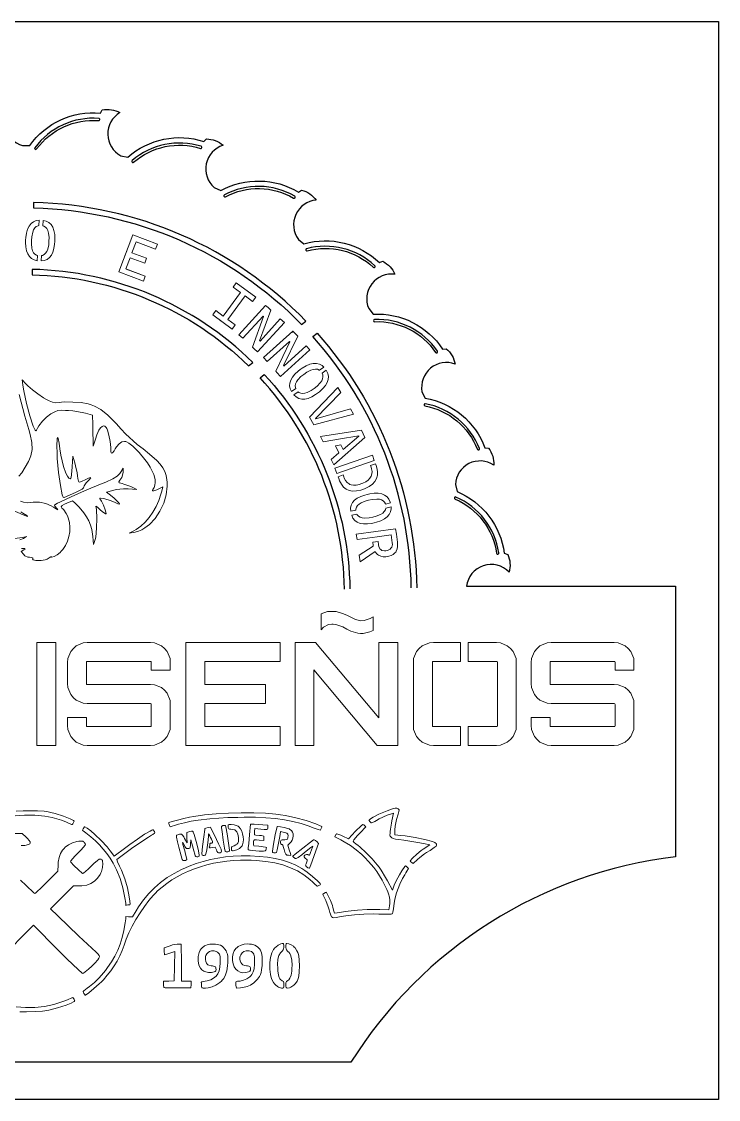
# Model space of a CAD drawing. Header units: millimetres. Extents: x 828 to 2142, y 416 to 1413.
# Drawn here: x 1498 to 2142, y 416 to 1413 of the extents above; entities that cross this region are included whole.
import ezdxf

# ---------------------------------------------------------------- set-up
doc = ezdxf.new("R2010")
doc.units = ezdxf.units.MM
for name, color, linetype in [('Layer1', 7, 'Continuous'), ('Layer2', 7, 'Continuous'), ('Layer3', 7, 'Continuous'), ('Layer6', 7, 'Continuous')]:
    doc.layers.add(name, color=color, linetype=linetype)

msp = doc.modelspace()

# ---------------------------------------------------------------- linework, layer by layer
for points in [[(1489.45, 1336.78, 0.584171), (1499.1, 1298.09), (1505.75, 1298.14, -0.266628), (1571, 1328.03), (1572.79, 1330.92, -0.172872), (1589.07, 1328.51, 0.584171), (1589.88, 1288.64), (1596.36, 1287.21, -0.266628), (1666.63, 1301.83), (1669.02, 1304.25, -0.172872), (1684.36, 1298.28, 0.584171), (1676.27, 1259.23), (1682.28, 1256.39, -0.266628), (1754.04, 1255), (1756.91, 1256.84, -0.172872), (1770.53, 1247.6, 0.584171), (1753.96, 1211.33), (1759.18, 1207.22, -0.266628), (1828.83, 1189.9), (1832.04, 1191.05, -0.172872), (1843.26, 1179.01, 0.584171), (1819.03, 1147.34), (1823.21, 1142.18, -0.266628), (1887.26, 1109.8), (1890.65, 1110.2, -0.172872), (1898.91, 1095.97, 0.584171), (1868.24, 1070.48), (1871.16, 1064.52, -0.266628), (1926.41, 1018.69), (1929.79, 1018.33, -0.172872), (1934.68, 1002.62, 0.584171), (1899.11, 984.6), (1900.63, 978.13, -0.266628), (1944.29, 921.16), (1947.52, 920.06, -0.172872), (1948.79, 903.65, 0.636929), (1909.43, 890.55), (2102.55, 890.55), (2102.55, 640.55)], [(2102.55, 640.55, 0.226595), (1802.55, 450.55), (1202.55, 450.55, 0.226595)]]:
    msp.add_lwpolyline(points, format="xyb")
for points in [[(1512.02, 1294.87, -0.258539), (1569.38, 1321.14, 1), (1569.53, 1323.13, 0.258539), (1510.41, 1296.05, 1)], [(1601.75, 1282.62, -0.258539), (1663.52, 1295.47, 1), (1664.11, 1297.38, 0.258539), (1600.45, 1284.14, 1)], [(1686.51, 1250.72, -0.258539), (1749.59, 1249.5, 1), (1750.59, 1251.23, 0.258539), (1685.58, 1252.48, 1)], [(1762.04, 1200.75, -0.258539), (1823.27, 1185.53, 1), (1824.63, 1186.99, 0.258539), (1761.53, 1202.68, 1)], [(1824.57, 1135.23, -0.258539), (1880.87, 1106.77, 1), (1882.52, 1107.89, 0.258539), (1824.49, 1137.23, 1)], [(1870.94, 1057.44, -0.258539), (1919.5, 1017.16, 1), (1921.36, 1017.89, 0.258539), (1871.31, 1059.41, 1)], [(1898.84, 971.28, -0.258539), (1937.22, 921.21, 1), (1939.2, 921.51, 0.258539), (1899.64, 973.12, 1)]]:
    msp.add_lwpolyline(points, format="xyb", close=True)
at = {"layer": 'Layer1'}
msp.add_lwpolyline([(827.99, 1412.68), (2142.23, 1412.68), (2142.23, 416.18), (827.99, 416.18)], close=True, dxfattribs=at)
for points in [[(1509.32, 1245.36), (1509.21, 1240.36, -0.196422), (1756.98, 1132.63), (1760.94, 1135.73, 0.196814)], [(1507.81, 1178.61, -0.190495), (1707.97, 1094.3), (1711.94, 1097.41, 0.191066), (1507.93, 1183.6)]]:
    msp.add_lwpolyline(points, format="xyb", close=True, dxfattribs=at)
msp.add_lwpolyline([(1747.8, 1125.45), (1749.1, 1126.47)], dxfattribs=at)
for points in [[(1858.36, 889.05, 0.18047), (1767.34, 1121.55), (1771.28, 1124.63, -0.180232), (1863.36, 889.13)], [(1796.6, 888.06, 0.184071), (1718.55, 1083.39), (1722.5, 1086.48, -0.183724), (1801.6, 888.14)]]:
    msp.add_lwpolyline(points, format="xyb", dxfattribs=at)
at = {"layer": 'Layer1', "lineweight": 0}
for points in [[(1814.74, 859.01), (1820.43, 860.74), (1823.15, 862.47), (1823.15, 849.86), (1819.93, 848.37), (1813.99, 846.89), (1811.52, 846.89), (1808.8, 847.13), (1802.61, 849.11), (1798.65, 851.09), (1794.94, 853.07), (1788.76, 855.3), (1786.28, 855.55), (1784.8, 855.55), (1781.83, 855.3), (1777.13, 852.82), (1775.15, 850.35), (1775.15, 865.2), (1780.84, 867.17), (1786.28, 867.42), (1789.01, 867.17), (1795.69, 865.2), (1799.4, 863.46), (1806.82, 860), (1811.77, 858.76)], [(1512.4, 743.47), (1512.4, 743.47), (1529.72, 743.47), (1529.72, 838.48), (1512.4, 838.48)], [(1635.61, 820.17), (1635.61, 820.17), (1635.36, 823.88), (1632.64, 830.31), (1630.17, 833.03), (1627.45, 835.51), (1621.01, 838.23), (1617.3, 838.48), (1558.91, 838.48), (1555.2, 838.23), (1548.77, 835.51), (1546.05, 833.03), (1543.57, 830.31), (1540.85, 823.88), (1540.6, 820.17), (1540.6, 800.62), (1540.85, 796.91), (1543.57, 790.48), (1546.05, 787.51), (1548.77, 785.28), (1555.2, 782.56), (1558.91, 782.31), (1617.3, 782.31), (1618.04, 782.07), (1618.04, 781.32), (1618.04, 761.78), (1618.04, 761.04), (1617.3, 761.04), (1558.91, 761.04), (1558.17, 761.04), (1558.17, 761.78), (1558.17, 769.2), (1540.6, 769.2), (1540.6, 761.78), (1540.85, 758.07), (1543.57, 751.63), (1546.05, 748.91), (1548.77, 746.44), (1555.2, 743.72), (1558.91, 743.47), (1617.3, 743.47), (1621.01, 743.72), (1627.45, 746.44), (1630.17, 748.91), (1632.64, 751.63), (1635.36, 758.07), (1635.61, 761.78), (1635.61, 781.32), (1635.36, 785.03), (1632.64, 791.71), (1630.17, 794.44), (1627.45, 796.91), (1621.01, 799.63), (1617.3, 799.88), (1558.91, 799.88), (1558.17, 799.88), (1558.17, 800.62), (1558.17, 820.17), (1558.17, 820.91), (1558.91, 821.16), (1617.3, 821.16), (1618.04, 820.91), (1618.04, 820.17), (1618.04, 812.99), (1635.61, 812.99)], [(1737.3, 838.48), (1737.3, 838.48), (1649.96, 838.48), (1649.96, 743.47), (1737.3, 743.47), (1737.3, 761.04), (1667.53, 761.04), (1667.53, 782.31), (1723.69, 782.31), (1723.69, 799.88), (1667.53, 799.88), (1667.53, 821.16), (1737.3, 821.16)], [(1828.34, 838.48), (1845.91, 838.48), (1845.91, 743.47), (1826.86, 743.47), (1768.22, 813.24), (1768.22, 743.47), (1750.9, 743.47), (1750.9, 838.48), (1769.95, 838.48), (1828.34, 768.95)], [(1903.89, 761.04), (1903.89, 743.47), (1878.82, 743.47), (1875.1, 743.72), (1868.42, 746.44), (1865.7, 748.91), (1863.23, 751.63), (1860.51, 758.07), (1860.26, 761.78), (1860.26, 820.17), (1860.51, 823.88), (1863.23, 830.31), (1865.7, 833.03), (1868.42, 835.51), (1875.1, 838.23), (1878.82, 838.48), (1903.89, 838.48), (1903.89, 821.16), (1878.82, 821.16), (1877.83, 820.91), (1877.83, 820.17), (1877.83, 761.78), (1877.83, 761.04), (1878.82, 761.04)], [(1910.89, 821.16), (1910.89, 838.48), (1936.96, 838.48), (1940.67, 838.23), (1947.1, 835.51), (1950.07, 833.03), (1952.54, 830.31), (1955.27, 823.88), (1955.27, 820.17), (1955.27, 761.78), (1955.27, 758.07), (1952.54, 751.63), (1950.07, 748.91), (1947.1, 746.44), (1940.67, 743.72), (1936.96, 743.47), (1910.89, 743.47), (1910.89, 761.04), (1936.96, 761.04), (1937.7, 761.04), (1937.95, 761.78), (1937.95, 820.17), (1937.7, 820.91), (1936.96, 821.16)], [(2064.13, 820.17), (2064.13, 820.17), (2064.13, 823.88), (2061.41, 830.31), (2058.93, 833.03), (2055.96, 835.51), (2049.53, 838.23), (2045.82, 838.48), (1987.68, 838.48), (1983.97, 838.23), (1977.29, 835.51), (1974.56, 833.03), (1972.09, 830.31), (1969.37, 823.88), (1969.12, 820.17), (1969.12, 800.62), (1969.37, 796.91), (1972.09, 790.48), (1974.56, 787.51), (1977.29, 785.28), (1983.97, 782.56), (1987.68, 782.31), (2045.82, 782.31), (2046.56, 782.07), (2046.81, 781.32), (2046.81, 761.78), (2046.56, 761.04), (2045.82, 761.04), (1987.68, 761.04), (1986.69, 761.04), (1986.69, 761.78), (1986.69, 769.2), (1969.12, 769.2), (1969.12, 761.78), (1969.37, 758.07), (1972.09, 751.63), (1974.56, 748.91), (1977.29, 746.44), (1983.97, 743.72), (1987.68, 743.47), (2045.82, 743.47), (2049.53, 743.72), (2055.96, 746.44), (2058.93, 748.91), (2061.41, 751.63), (2064.13, 758.07), (2064.13, 761.78), (2064.13, 781.32), (2064.13, 785.03), (2061.41, 791.71), (2058.93, 794.44), (2055.96, 796.91), (2049.53, 799.63), (2045.82, 799.88), (1987.68, 799.88), (1986.69, 799.88), (1986.69, 800.62), (1986.69, 820.17), (1986.69, 820.91), (1987.68, 821.16), (2045.82, 821.16), (2046.56, 820.91), (2046.81, 820.17), (2046.81, 812.99), (2064.13, 812.99)]]:
    msp.add_lwpolyline(points, close=True, dxfattribs=at)
at = {"layer": 'Layer2', "color": 7, "lineweight": 0}
for points in [[(1604.02, 943.14), (1608.28, 946.17), (1612.37, 949.86), (1616.14, 954.19), (1619.49, 959.02), (1622.52, 964.26), (1624.98, 969.83), (1626.94, 975.64), (1627.68, 978.59), (1628.58, 982.68), (1624.9, 980.72), (1623.09, 979.82), (1620.47, 978.75), (1619.49, 978.75), (1619.25, 979.08), (1619.41, 979.98), (1620.07, 981.05), (1620.64, 981.95), (1621.46, 984.07), (1621.7, 986.53), (1621.54, 989.23), (1620.31, 993.82), (1616.95, 1000.77), (1614.42, 1004.7), (1612.21, 1007.9), (1606.72, 1014.36), (1600.99, 1020.01), (1597.31, 1022.96), (1595.26, 1024.11), (1594.52, 1024.35), (1593.21, 1024.6), (1590.68, 1024.02), (1588.22, 1022.3), (1585.85, 1019.52), (1584.7, 1017.64), (1583.72, 1015.92), (1582.24, 1013.95), (1581.43, 1013.71), (1581.1, 1014.04), (1580.77, 1015.26), (1580.69, 1016.74), (1580.69, 1018.87), (1579.95, 1024.43), (1578.89, 1030.16), (1577.58, 1034.91), (1576.92, 1036.39), (1576.43, 1037.37), (1575.2, 1038.51), (1573.89, 1038.84), (1572.5, 1038.27), (1571.03, 1037.04), (1569.64, 1034.91), (1567.59, 1030.57), (1566.36, 1026.73), (1564.48, 1020.18), (1564.32, 1025.82), (1564.15, 1032.13), (1563.99, 1040.07), (1563.82, 1048.66), (1557.28, 1050.55), (1554.08, 1051.28), (1545.65, 1052.68), (1541.64, 1053.09), (1538.77, 1053.25), (1534.76, 1053.41), (1531.82, 1053), (1528.95, 1051.86), (1527.15, 1051.04), (1525.1, 1049.89), (1521.09, 1046.95), (1517.41, 1043.18), (1514.22, 1038.92), (1512.99, 1036.63), (1512.01, 1034.91), (1511.27, 1034.34), (1510.7, 1034.99), (1510.37, 1035.65), (1508.89, 1038.68), (1505.7, 1048.09), (1502.59, 1059.55), (1500.22, 1071.26), (1499.4, 1076.5), (1498.74, 1081.57), (1502.18, 1077.89), (1503.98, 1075.93), (1508.32, 1072.08), (1513.15, 1068.39), (1518.55, 1064.96), (1521.34, 1063.4), (1523.63, 1062.17), (1526.74, 1060.7), (1529.44, 1060.21), (1532.8, 1060.37), (1535.17, 1060.7), (1538.2, 1061.03), (1545.49, 1060.94), (1553.1, 1060.37), (1559.81, 1059.14), (1562.35, 1058.41), (1565.63, 1057.18), (1571.52, 1053.9), (1577.82, 1048.83), (1585.44, 1041.13), (1590.27, 1035.73), (1594.28, 1031.56), (1605, 1021.81), (1610.49, 1017.56), (1616.46, 1012.89), (1623.09, 1007), (1626.37, 1003.48), (1628.82, 1000.04), (1630.63, 996.6), (1631.77, 993), (1632.51, 989.07), (1632.67, 986.94), (1632.84, 983.01), (1631.85, 975.07), (1629.56, 967.29), (1626.04, 960.01), (1621.7, 953.38), (1616.46, 947.81), (1612.21, 944.53), (1609.26, 942.73), (1606.15, 941.42), (1603.04, 940.52), (1601.48, 940.28), (1597.63, 939.79), (1601.81, 941.91)], [(1535.66, 975.15), (1534.03, 983.75), (1532.39, 995.94), (1531.16, 1008.63), (1530.92, 1014.04), (1530.75, 1020.09), (1530.92, 1027.13), (1531.41, 1028.28), (1531.9, 1027.22), (1532.88, 1022.88), (1533.62, 1017.64), (1534.52, 1011.74), (1536.97, 1001.27), (1539.1, 995.21), (1540.58, 992.34), (1541.89, 990.54), (1543.11, 990.05), (1543.69, 990.46), (1544.01, 991.28), (1544.67, 997.09), (1544.91, 1001.1), (1545.41, 1011.01), (1547.29, 1004.87), (1548.11, 1002.08), (1549.42, 995.54), (1549.74, 992.83), (1550.07, 990.3), (1550.73, 987.84), (1551.22, 987.02), (1551.55, 986.94), (1553.59, 987.51), (1557.52, 989.31), (1559.49, 990.3), (1561.7, 991.2), (1562.11, 990.71), (1560.71, 988.99), (1559.24, 987.59), (1558.01, 986.28), (1555.97, 983.5), (1555.56, 982.35), (1555.39, 981.62), (1554.08, 980.23), (1548.03, 977.2), (1537.63, 972.78), (1537.3, 972.78), (1536.56, 973.1), (1536.32, 973.51)]]:
    msp.add_lwpolyline(points, close=True, dxfattribs=at)
for points in [[(1495.63, 992.34), (1498.25, 995.62), (1501.61, 1000.61), (1504.64, 1005.93), (1505.62, 1008.22), (1506.77, 1011.25), (1507.91, 1017.07), (1507.75, 1023.45), (1506.19, 1031.06), (1504.88, 1035.57), (1501.12, 1048.01), (1495.8, 1067.98)], [(1498.01, 925.62), (1499.32, 925.46), (1501.2, 925.46), (1501.53, 924.97), (1500.13, 924.15), (1497.76, 922.84), (1499.89, 920.14), (1501.12, 918.75), (1503.82, 917.44), (1505.62, 917.36), (1507.01, 917.27), (1508.4, 916.95), (1508.73, 916.62), (1508.65, 916.45), (1508.4, 915.96), (1508.98, 915.14), (1511.27, 914.41), (1516.18, 914.33), (1519.86, 914.98), (1521.91, 915.8), (1522.65, 916.29), (1523.71, 917.03), (1525.35, 917.85), (1525.76, 917.76), (1526.25, 917.52), (1528.21, 918.17), (1530.92, 919.81), (1533.7, 921.94), (1534.85, 923.17), (1536.32, 924.72), (1538.69, 928.32), (1540.58, 932.34), (1541.97, 936.59), (1542.7, 940.93), (1542.87, 945.35), (1542.38, 949.69), (1541.31, 953.78), (1540.49, 955.75), (1539.43, 957.88), (1537.22, 961.4), (1536.4, 962.22), (1535.5, 962.95), (1534.85, 964.18), (1535.58, 965.25), (1537.96, 966.56), (1539.92, 967.46), (1545.16, 969.67), (1547.78, 967.29), (1551.38, 963.85), (1555.8, 958.53), (1558.26, 954.85), (1560.3, 951), (1561.86, 947.07), (1563.09, 943.06), (1563.82, 938.8), (1564.07, 936.68), (1564.73, 929.14), (1566.12, 933.73), (1566.69, 936.1), (1567.51, 944.29), (1567.75, 953.7), (1567.43, 961.4), (1567.02, 963.36), (1566.77, 964.1), (1566.85, 964.75), (1568.33, 963.85), (1570.87, 961.4), (1572.75, 959.6), (1575.61, 957.47), (1576.1, 957.47), (1576.27, 957.96), (1575.37, 961.23), (1573.73, 965.57), (1572.01, 969.34), (1571.27, 970.32), (1570.87, 970.89), (1570.54, 971.79), (1570.62, 972.04), (1571.19, 972.2), (1574.3, 971.71), (1581.02, 969.67), (1584.54, 968.19), (1587.24, 966.88), (1588.55, 966.47), (1588.71, 966.47), (1588.63, 966.96), (1587.65, 968.19), (1583.72, 972.12), (1580.44, 974.74), (1576.6, 977.53), (1582.49, 979.24), (1585.6, 980.06), (1592.48, 980.72), (1596.57, 980.55), (1604.76, 980.06), (1599.68, 982.52), (1597.39, 983.5), (1592.8, 985.14), (1591.25, 985.47), (1589.86, 985.79), (1588.38, 986.37), (1588.06, 987.27), (1589.04, 988.82), (1589.94, 989.97), (1590.76, 991.2), (1591.82, 994.55), (1591.99, 996.11), (1591.99, 999.71), (1590.1, 996.68), (1588.96, 994.96), (1586.5, 992.26), (1582.57, 989.8), (1575.94, 986.86), (1571.03, 984.89), (1558.5, 979.65), (1547.94, 974.99), (1539.35, 970.98), (1533.37, 968.27), (1531.49, 967.46), (1528.79, 965.98), (1528.54, 965.65), (1529.03, 964.67), (1530.83, 962.63), (1531.41, 961.97), (1531.73, 961.4), (1530.42, 961.97), (1527.8, 963.69), (1525.59, 965.08), (1520.44, 967.13), (1514.79, 968.27), (1508.98, 968.44), (1506.11, 968.03), (1503.98, 967.78), (1499.81, 968.44), (1497.27, 969.42)], [(1497.35, 959.43), (1499.23, 958.21), (1503.16, 955.91), (1503.65, 955.26), (1499.64, 956.73), (1487.53, 961.89)], [(1491.95, 934.63), (1498.66, 935.77), (1501.77, 936.43), (1502.67, 936.76), (1502.75, 936.51), (1501.94, 935.86), (1499.89, 934.79), (1496.53, 933.65)]]:
    msp.add_lwpolyline(points, dxfattribs=at)
at = {"layer": 'Layer3', "color": 7, "lineweight": 0}
for points in [[(1512.84, 1196.51), (1512.6, 1191.56), (1509.87, 1192.3), (1507.41, 1193.59), (1505.4, 1195.38), (1503.82, 1197.83), (1502.7, 1200.78), (1502.01, 1204.32), (1501.78, 1208.36), (1501.88, 1210.67), (1501.99, 1212.98), (1502.62, 1217.15), (1503.68, 1220.71), (1505.11, 1223.58), (1506.88, 1225.91), (1509.09, 1227.55), (1511.73, 1228.65), (1514.44, 1229.03), (1514.2, 1224.15), (1513.35, 1223.98), (1511.73, 1223.17), (1510.45, 1221.9), (1509.28, 1220.16), (1508.46, 1217.89), (1507.5, 1213.78), (1507.31, 1210.35), (1507.18, 1207.09), (1507.65, 1203.06), (1508.34, 1200.79), (1509.24, 1199.02), (1510.43, 1197.66), (1511.91, 1196.79)], [(1517.92, 1223.94), (1518.16, 1228.89), (1520.9, 1228.15), (1523.35, 1226.87), (1525.45, 1225), (1526.95, 1222.47), (1528.08, 1219.43), (1528.77, 1215.81), (1529.01, 1211.62), (1528.91, 1209.3), (1528.72, 1206.99), (1528.08, 1202.98), (1527.09, 1199.5), (1525.67, 1196.72), (1523.89, 1194.47), (1521.68, 1192.83), (1519.12, 1191.8), (1516.32, 1191.42), (1516.56, 1196.3), (1517.49, 1196.48), (1519.04, 1197.28), (1520.4, 1198.48), (1521.49, 1200.21), (1522.32, 1202.32), (1523.2, 1206.27), (1523.49, 1209.55), (1523.61, 1212.97), (1523.05, 1217.15), (1522.43, 1219.5), (1521.53, 1221.28), (1520.34, 1222.72), (1518.85, 1223.66)], [(1695.66, 1132.21), (1692.74, 1128.27), (1674.8, 1141.59), (1677.72, 1145.53), (1684.59, 1140.43), (1700.55, 1162.05), (1693.68, 1167.12), (1696.6, 1171.06), (1714.55, 1157.82), (1711.63, 1153.88), (1704.72, 1158.98), (1688.73, 1137.35)], [(1711.54, 1111.79), (1721.83, 1140.13), (1721.49, 1140.45), (1702.76, 1119.83), (1699.03, 1123.12), (1723.73, 1150.29), (1725.99, 1148.2), (1726.02, 1148.23), (1728.51, 1145.9), (1718.16, 1117.65), (1718.57, 1117.26), (1737.31, 1137.94), (1741.03, 1134.57), (1716.33, 1107.4), (1713.27, 1110.22), (1713.26, 1110.21)], [(1746.11, 1116.61), (1745.78, 1116.98), (1725.06, 1098.33), (1721.78, 1101.96), (1749.02, 1126.56), (1751.03, 1124.28), (1751.04, 1124.29), (1753.35, 1121.75), (1740.26, 1094.57), (1740.59, 1094.21), (1761.31, 1112.86), (1764.59, 1109.22), (1737.35, 1084.63), (1734.08, 1088.34), (1734.08, 1088.34), (1733.03, 1089.52)], [(1751.6, 1073.51), (1747.72, 1070.54), (1746.48, 1073.11), (1745.88, 1075.83), (1746.07, 1078.52), (1746.92, 1081.29), (1748.56, 1084.04), (1750.84, 1086.78), (1753.84, 1089.51), (1755.71, 1090.94), (1757.56, 1092.3), (1761.2, 1094.38), (1764.6, 1095.86), (1767.73, 1096.57), (1770.7, 1096.66), (1773.41, 1095.98), (1775.88, 1094.62), (1777.37, 1093.29), (1773.46, 1090.3), (1773.25, 1090.48), (1771.58, 1091.18), (1769.76, 1091.34), (1767.73, 1091.12), (1765.48, 1090.38), (1761.7, 1088.47), (1758.89, 1086.52), (1756.3, 1084.46), (1753.43, 1081.56), (1752.14, 1079.65), (1751.34, 1077.83), (1751.1, 1076.02), (1751.28, 1074.32)], [(1775.91, 1087.49), (1779.72, 1090.41), (1780.06, 1089.9), (1781.3, 1087.18), (1781.83, 1084.47), (1781.62, 1081.7), (1780.7, 1078.94), (1779.05, 1076.11), (1776.68, 1073.3), (1773.59, 1070.51), (1771.72, 1069.07), (1769.87, 1067.79), (1766.32, 1065.7), (1763.01, 1064.29), (1759.89, 1063.66), (1757.08, 1063.63), (1754.37, 1064.31), (1751.98, 1065.66), (1749.91, 1067.53), (1753.8, 1070.51), (1754.54, 1069.89), (1756.12, 1069.12), (1757.93, 1068.88), (1759.96, 1069.1), (1762.13, 1069.77), (1765.8, 1071.53), (1768.46, 1073.5), (1771.21, 1075.54), (1774.17, 1078.59), (1775.54, 1080.49), (1776.35, 1082.39), (1776.67, 1084.19), (1776.5, 1085.97)], [(1764.16, 1046.85), (1764.16, 1046.85), (1768.22, 1040), (1805.03, 1049.73), (1802.22, 1054.5), (1770.06, 1045.44), (1769.87, 1045.86), (1793.25, 1069.68), (1790.44, 1074.46)], [(1790.96, 1026.57), (1785.97, 1025.71), (1776.86, 1024.14), (1774.54, 1029), (1812.28, 1034.85), (1815.47, 1028.03), (1786.65, 1003), (1784.34, 1007.95), (1791.43, 1013.88), (1788.33, 1020.57), (1793.34, 1021.44), (1795.34, 1017.15), (1809.97, 1029.39), (1809.78, 1029.82)], [(1787.73, 999.79), (1822.36, 1011.8), (1824.13, 1006.93), (1789.49, 994.91)], [(1797.6, 988.28), (1796.37, 990.44), (1795.9, 991.78), (1795.29, 993.51), (1790.68, 991.91), (1791.29, 990.15), (1791.99, 988.21), (1793.72, 984.95), (1795.78, 982.35), (1798.24, 980.35), (1801.04, 979.1), (1804.17, 978.53), (1807.71, 978.71), (1811.57, 979.48), (1813.59, 980.18), (1815.77, 980.93), (1819.53, 982.76), (1822.53, 984.92), (1824.78, 987.43), (1826.27, 990.19), (1827.06, 993.21), (1827.18, 996.56), (1826.55, 1000.24), (1825.92, 1002.17), (1825.31, 1003.93), (1820.65, 1002.31), (1821.23, 1000.62), (1821.7, 999.28), (1822.08, 996.75), (1821.95, 994.52), (1821.35, 992.36), (1820.74, 991.4), (1820.14, 990.44), (1818.47, 988.74), (1816.19, 987.2), (1813.45, 985.88), (1811.86, 985.29), (1810.35, 984.76), (1807.55, 984.17), (1805.05, 984.02), (1802.77, 984.4), (1801.7, 984.78), (1800.8, 985.22), (1799.05, 986.49)], [(1834.93, 962.89), (1839.77, 963.91), (1839.82, 962.25), (1839.29, 959.44), (1838.01, 956.97), (1836.13, 954.81), (1833.47, 952.84), (1830.21, 951.19), (1826.26, 949.79), (1823.94, 949.21), (1821.72, 948.7), (1817.73, 948.19), (1814.12, 948.18), (1811, 948.75), (1808.34, 949.82), (1806.15, 951.47), (1804.44, 953.69), (1803.27, 956.27), (1808.07, 957.28), (1808.43, 956.61), (1809.62, 955.33), (1811.18, 954.41), (1813.1, 953.76), (1815.39, 953.54), (1819.5, 953.8), (1822.72, 954.49), (1826.04, 955.42), (1829.94, 957.07), (1831.94, 958.32), (1833.41, 959.73), (1834.41, 961.28)], [(1826.9, 936.3), (1808.22, 933.74), (1807.53, 938.87), (1843.88, 943.86), (1844.57, 938.73), (1844.56, 938.73), (1845.52, 931.4), (1845.74, 930.01), (1845.73, 927.45), (1845.27, 925.19), (1844.44, 923.14), (1843.92, 922.24), (1843.26, 921.45), (1841.7, 919.97), (1839.73, 918.95), (1837.48, 918.29), (1836.17, 918.06), (1834.79, 917.92), (1832.31, 917.93), (1830.14, 918.45), (1828.1, 919.36), (1827.21, 919.96), (1826.43, 920.7), (1825.05, 922.4), (1824.84, 922.82), (1811.05, 913.28), (1810.17, 919.39), (1823.09, 927.83), (1823.02, 928.27), (1822.9, 931.41), (1827.79, 932.05), (1827.92, 928.99), (1828.21, 927.51), (1829.27, 925.29), (1830.13, 924.46), (1831.16, 923.76), (1833.48, 923.22), (1834.94, 923.34), (1836.42, 923.63), (1838.82, 924.84), (1839.58, 925.78), (1840.27, 926.73), (1840.84, 929.21), (1840.72, 930.75), (1839.67, 938.06)]]:
    msp.add_lwpolyline(points, close=True, dxfattribs=at)
for points in [[(1610.73, 1172.65), (1587.99, 1181.21), (1601, 1215.55), (1623.66, 1206.99), (1621.98, 1202.39), (1604.07, 1209.13), (1600.2, 1198.91), (1613.71, 1193.79), (1612.03, 1189.19), (1598.47, 1194.34), (1594.64, 1183.96), (1612.49, 1177.25), (1610.73, 1172.65), (1612.49, 1177.25), (1594.91, 1183.86)], [(1514.65, 1196.15), (1514.69, 1196.15)], [(1593.66, 1196.16), (1595.34, 1200.76), (1595.39, 1200.74)], [(1685.29, 1133.8), (1681.65, 1136.45), (1681.68, 1136.48)], [(1802.41, 959.9), (1802.27, 962.7), (1802.79, 965.44), (1803.99, 967.92), (1805.88, 970.07), (1808.37, 971.99), (1811.63, 973.64), (1815.48, 974.97), (1817.64, 975.57), (1819.95, 976.07), (1824.11, 976.64), (1827.79, 976.64), (1831, 976.14), (1833.73, 974.98), (1835.93, 973.41), (1837.71, 971.17), (1838.96, 968.45), (1839.19, 967.59), (1834.52, 966.61), (1834.49, 966.71), (1833.66, 968.34), (1832.47, 969.62), (1830.82, 970.48), (1828.82, 971.06), (1826.52, 971.28), (1822.32, 970.95), (1818.95, 970.28), (1815.71, 969.42), (1811.98, 967.83), (1810.06, 966.56), (1808.59, 965.15), (1807.67, 963.59), (1807.13, 961.98), (1807.13, 960.89), (1802.4, 959.9)], [(1834.96, 964.8), (1834.96, 964.81)]]:
    msp.add_lwpolyline(points, dxfattribs=at)
at = {"layer": 'Layer6', "color": 7, "lineweight": 0}
for points in [[(1493.21, 682.77), (1499.53, 683.07), (1505.89, 683.13), (1512.85, 683.07), (1519.04, 682.62), (1522.8, 681.92), (1525.07, 681.42), (1529.07, 680.4), (1536.82, 678.02), (1543.11, 675.5), (1546.02, 673.95), (1546.66, 673.38), (1546.16, 672.15), (1545.41, 670.83), (1544.99, 670.28), (1544.24, 670.51), (1541.03, 671.91), (1539.06, 672.79), (1534.98, 674.34), (1530.79, 675.69), (1526.44, 676.83), (1519.77, 678.12), (1510.54, 679.05), (1505.74, 679.1), (1500.89, 679.05), (1492.12, 678.32)], [(1489.18, 662.16), (1498.63, 662.16), (1502.41, 658.53), (1503.49, 657.51), (1505.07, 655.72), (1505.99, 654.29), (1506.19, 653.22), (1505.68, 652.35), (1504.46, 651.74), (1501.19, 651.08), (1497.82, 650.87)], [(1497.2, 618.89), (1502.31, 613.94), (1509.57, 607.3), (1510.49, 606.58), (1511.3, 607.2), (1517.23, 612.82), (1521.37, 617), (1531.79, 627.37), (1531.99, 633.15), (1532.09, 635.5), (1532.81, 639.74), (1534.14, 643.41), (1536.13, 646.68), (1537.46, 648.27), (1538.53, 649.39), (1541.65, 651.54), (1545.37, 653.37), (1549.21, 654.6), (1550.99, 654.86), (1552.99, 655.06), (1554.67, 654.86), (1555.49, 654.35), (1555.95, 653.94), (1556.46, 653.32), (1557.23, 652.25), (1557.28, 651.89), (1556.87, 651.23), (1553.09, 646.89), (1550.28, 643.98), (1547.47, 641.01), (1543.64, 636.82), (1543.23, 636.26), (1543.54, 635.6), (1546.55, 632.38), (1550.64, 628.34), (1554.01, 625.43), (1554.62, 625.13), (1555.44, 625.48), (1559.63, 629.11), (1562.44, 631.82), (1564.84, 634.17), (1568.26, 637.18), (1570, 638.2), (1570.92, 638.46), (1571.63, 638.36), (1572.29, 637.9), (1572.6, 637.54), (1572.81, 637.23), (1573.06, 636.26), (1573.21, 634.17), (1572.86, 630.59), (1572.04, 627.02), (1571.43, 625.54), (1570.76, 624.21), (1568.36, 620.89), (1567.03, 619.46), (1565.45, 617.98), (1562.08, 615.73), (1558.35, 614.35), (1553.91, 613.68), (1551.4, 613.63), (1546.19, 613.63), (1535.62, 603.06), (1525.04, 592.54), (1531.74, 586), (1551.2, 567.25), (1567.03, 552.34), (1568.62, 550.91), (1569.84, 549.12), (1570.05, 547.99), (1569.64, 546.72), (1568.57, 545.18), (1565.86, 542.22), (1562.95, 539.36), (1559.98, 536.65), (1555.54, 532.92), (1554.72, 532.52), (1554.21, 532.82), (1550.43, 536.24), (1540.37, 545.95), (1531.38, 554.89), (1509.06, 577.31), (1498.79, 566.79), (1488.47, 556.27)], [(1493.13, 501.9), (1501.81, 501.12), (1510.55, 501.23), (1519.22, 502.16), (1527.9, 503.96), (1536.42, 506.65), (1540.59, 508.35), (1544.7, 510.02), (1545.66, 510.33), (1546.2, 509.58), (1546.62, 508.74), (1547.21, 507.47), (1547.24, 507.11), (1547.18, 507.03), (1546.86, 506.83), (1546.12, 506.3), (1543.94, 505.18), (1539.31, 503.32), (1531.51, 500.78), (1523.4, 498.71), (1519.78, 498.05), (1517.59, 497.76), (1510.6, 497.35), (1502.67, 497.15), (1496.41, 497.25)]]:
    msp.add_lwpolyline(points, dxfattribs=at)
for points in [[(1767.73, 667.33), (1763.98, 668.77), (1756.57, 671.19), (1749, 673.15), (1741.18, 674.69), (1732.9, 675.82), (1724.02, 676.59), (1714.38, 677), (1703.77, 677.05), (1698.03, 676.95), (1688.72, 676.7), (1672.22, 675.67), (1661.44, 674.39), (1654.86, 673.31), (1648.79, 672.02), (1643.13, 670.58), (1640.45, 669.76), (1636.51, 668.55), (1635.57, 668.36), (1634.99, 669.31), (1634.17, 671.2), (1633.9, 672.03), (1635.17, 672.49), (1648.13, 675.9), (1653.31, 677.07), (1657.46, 677.88), (1667.11, 679.2), (1677.9, 680.22), (1689.41, 680.88), (1701.18, 681.18), (1712.7, 681.13), (1723.59, 680.73), (1733.3, 679.91), (1737.55, 679.36), (1742.06, 678.6), (1751.61, 676.56), (1761.15, 673.92), (1770.14, 670.88), (1774.2, 669.2), (1774.93, 668.9), (1775.55, 668.41), (1775.64, 667.92), (1775.14, 666.56), (1774.5, 665.36), (1774.4, 665.15), (1774.35, 665.12), (1772.21, 665.62)], [(1858.77, 635.25), (1858.02, 635.86), (1857.18, 636.82), (1857.21, 636.88), (1859.56, 639.38), (1863.39, 642.86), (1867.58, 646.19), (1869.38, 647.44), (1875.5, 651.44), (1869.7, 652.72), (1864.46, 653.85), (1851.59, 655.95), (1846.76, 656.46), (1843.91, 656.76), (1841.56, 657.33), (1840.51, 657.94), (1839.97, 658.35), (1839.4, 658.83), (1838.83, 659.51), (1838.62, 660.37), (1838.71, 662.29), (1838.86, 663.91), (1839.06, 666.12), (1839.92, 671.58), (1840.43, 673.9), (1842.04, 680.87), (1838.99, 679.97), (1836.17, 678.98), (1828.78, 675.62), (1826.27, 674.21), (1824.65, 673.2), (1822.53, 672.11), (1821.7, 671.97), (1821.4, 672.04), (1820.67, 672.5), (1820.04, 673.13), (1818.96, 674.27), (1819.64, 674.81), (1820.57, 675.54), (1823.24, 677.23), (1828.38, 679.9), (1836.02, 683.14), (1841, 684.8), (1843.48, 685.38), (1844.22, 685.42), (1844.94, 685.34), (1846.33, 684.84), (1846.65, 684.55), (1846.89, 684.28), (1847.06, 683.94), (1846.89, 682.48), (1846.15, 679.95), (1844.81, 675.06), (1843.47, 668.67), (1843, 665.35), (1843, 664.1), (1843, 660.78), (1848.81, 660.3), (1852.71, 659.94), (1861.79, 658.47), (1870.73, 656.59), (1877.84, 654.57), (1879.96, 653.69), (1880.53, 653.42), (1881.2, 652.95), (1881.49, 652.58), (1881.61, 652.03), (1881.61, 651.59), (1881.61, 651.13), (1881.28, 650.37), (1879.63, 649.03), (1875.65, 646.46), (1872.42, 644.51), (1870.69, 643.35), (1866.18, 639.78), (1864.11, 637.92), (1860.14, 634.16)], [(1594.38, 597.58), (1593.71, 602.46), (1591.81, 611.83), (1589.23, 620.56), (1585.92, 628.56), (1584.01, 632.29), (1582.71, 634.67), (1579.92, 639.21), (1576.93, 643.5), (1573.67, 647.54), (1570.16, 651.46), (1566.34, 655.23), (1562.11, 658.94), (1557.48, 662.64), (1554.99, 664.51), (1554.62, 664.76), (1554.54, 664.85), (1554.57, 665.17), (1555.24, 666.37), (1555.71, 667.22), (1556.43, 668.13), (1556.69, 668.09), (1558.82, 666.84), (1562.02, 664.49), (1565.75, 661.26), (1571.74, 655.63), (1577.26, 649.71), (1580.18, 646.08), (1581.28, 644.53), (1583.65, 641.01), (1594.5, 649.2), (1598.11, 651.85), (1605.35, 656.94), (1611.91, 661.32), (1616.96, 664.35), (1618.59, 665.14), (1619.08, 665.36), (1619.57, 665.52), (1619.65, 665.5), (1620.02, 665.12), (1620.39, 664.66), (1620.97, 663.91), (1621.3, 663.09), (1621.3, 662.88), (1621.02, 662.36), (1619.54, 661.2), (1618.22, 660.42), (1615.44, 658.77), (1608.26, 654.05), (1599.8, 648.11), (1591, 641.61), (1586.25, 637.9), (1586.89, 635.89), (1588.81, 631.89), (1590.64, 628.2), (1593.72, 620.21), (1596.1, 611.87), (1597.71, 603.57), (1598.17, 599.59), (1598.41, 596.85), (1598.31, 596.09), (1598.06, 596.09), (1596.42, 595.98), (1594.96, 595.66), (1594.77, 595.62), (1594.61, 595.94)], [(1664.96, 642.19), (1664.91, 643.11), (1665.52, 650), (1666.49, 658.94), (1667.41, 665.79), (1667.66, 666.71), (1668.53, 667.06), (1670.52, 667.47), (1672.92, 667.83), (1678.34, 656.54), (1680.28, 652.56), (1682.53, 647.45), (1682.94, 645.51), (1682.78, 644.74), (1681.81, 644.28), (1680.69, 644.28), (1680.28, 644.28), (1679.62, 644.54), (1678.75, 645.56), (1678.19, 646.84), (1677.16, 649.44), (1674.25, 648.98), (1672.62, 648.78), (1671.7, 648.88), (1671.65, 649.34), (1671.8, 649.65), (1672.11, 650.77), (1672.21, 652), (1672.26, 652.51), (1672.92, 653.17), (1673.49, 653.22), (1674.05, 653.22), (1674.66, 653.58), (1674.51, 654.6), (1673.64, 656.75), (1672.87, 658.43), (1672.11, 659.96), (1671.24, 661.34), (1670.93, 661.65), (1670.93, 661.5), (1670.83, 659.3), (1670.27, 653.27), (1669.4, 647.09), (1668.58, 642.85), (1668.28, 642.24), (1667.87, 642.03), (1666.85, 641.78), (1665.88, 641.73), (1665.16, 641.98)], [(1686.2, 645.58), (1685.74, 648.39), (1684.62, 656), (1683.49, 663.81), (1682.93, 667.23), (1682.83, 667.75), (1682.88, 668.46), (1683.19, 668.92), (1683.85, 669.23), (1684.31, 669.33), (1685.08, 669.48), (1686.3, 669.43), (1686.61, 669.23), (1686.92, 668.31), (1688.14, 661.77), (1689.52, 653.19), (1690.34, 646.7), (1690.29, 645.88), (1689.88, 645.58), (1688.65, 645.22), (1687.38, 645.12), (1686.4, 645.37)], [(1692.03, 648.06), (1692.03, 648.57), (1692.18, 649.34), (1692.59, 649.85), (1693.26, 650.16), (1693.77, 650.31), (1694.53, 650.51), (1696.32, 651.43), (1697.04, 651.94), (1697.49, 652.35), (1698.11, 653.17), (1698.57, 654.8), (1698.57, 656.75), (1698.52, 658.33), (1697.95, 661.29), (1696.98, 663.69), (1696.01, 664.97), (1695.35, 665.48), (1694.99, 665.58), (1693.46, 665.89), (1691.62, 665.94), (1691.01, 665.99), (1690.19, 666.15), (1689.68, 666.5), (1689.32, 667.12), (1689.17, 667.58), (1689.07, 668.29), (1689.07, 669.52), (1689.22, 669.93), (1689.37, 670.08), (1690.09, 670.33), (1691.82, 670.44), (1694.74, 670.03), (1697.39, 669.26), (1698.26, 668.75), (1699.08, 668.09), (1700.51, 666.3), (1701.63, 664.1), (1702.5, 661.65), (1703.06, 658.99), (1703.22, 656.39), (1703.01, 653.89), (1702.4, 651.69), (1701.94, 650.77), (1701.33, 649.95), (1699.44, 648.32), (1697.14, 646.99), (1694.79, 646.22), (1693.71, 646.17), (1693.2, 646.17), (1692.54, 646.33), (1692.13, 646.73), (1692.03, 647.5)], [(1714.66, 645.97), (1711.75, 646.22), (1709.45, 646.53), (1708.78, 646.63), (1707.97, 646.89), (1707.66, 647.4), (1707.66, 648.27), (1707.71, 648.93), (1708.17, 652.71), (1708.84, 660.88), (1709.6, 670.74), (1713.07, 670.64), (1716.85, 670.44), (1721.25, 670.08), (1725.9, 669.67), (1725.74, 667.68), (1725.64, 666.96), (1725.44, 666.15), (1724.77, 665.79), (1723.44, 665.79), (1722.32, 665.84), (1719.26, 666.04), (1716.5, 666.35), (1713.84, 666.66), (1713.59, 663.9), (1713.38, 661.75), (1713.48, 660.93), (1714.66, 660.63), (1718.03, 660.27), (1719.77, 660.12), (1722.01, 659.66), (1722.17, 659.4), (1722.07, 658.69), (1722.01, 657.26), (1722.01, 655.57), (1717.62, 656.03), (1715.22, 656.24), (1713.48, 656.08), (1712.97, 655.72), (1712.82, 655.42), (1712.67, 654.8), (1712.46, 653.27), (1712.46, 651.74), (1712.72, 650.72), (1712.92, 650.62), (1717.37, 650.21), (1723.5, 649.44), (1724.31, 649.24), (1724.41, 648.98), (1724.36, 647.91), (1724.21, 647.19), (1724.06, 646.58), (1723.44, 645.87), (1721.61, 645.61), (1717.77, 645.76)], [(1743.37, 642.14), (1743.01, 642.24), (1742.34, 642.8), (1741.53, 644.69), (1740.86, 647.14), (1740.35, 649.19), (1739.54, 651.18), (1739.08, 651.84), (1738.87, 651.94), (1738.46, 651.94), (1737.8, 652.35), (1737.49, 653.12), (1737.49, 654.14), (1737.59, 654.8), (1737.75, 655.26), (1738.1, 655.88), (1739.13, 656.24), (1740.51, 656.24), (1741.53, 656.18), (1742.96, 656.39), (1743.83, 656.95), (1744.29, 657.92), (1744.39, 658.64), (1744.49, 659.81), (1744.29, 661.45), (1743.37, 662.42), (1741.37, 663.08), (1739.79, 663.39), (1737.49, 663.85), (1737.08, 661.24), (1736.47, 657.61), (1735.35, 651.43), (1734.53, 646.99), (1733.66, 644.59), (1732.79, 644.28), (1732.18, 644.28), (1731.46, 644.28), (1730.29, 644.59), (1730.03, 644.84), (1730.03, 645.76), (1731.06, 652.3), (1732.64, 660.83), (1734.02, 667.37), (1734.32, 668.29), (1734.78, 668.44), (1737.34, 668.19), (1740.86, 667.52), (1744.23, 666.71), (1745.36, 666.3), (1746.23, 665.89), (1747.55, 664.77), (1748.53, 663.34), (1749.09, 661.6), (1749.24, 659.76), (1748.99, 657.87), (1748.32, 656.03), (1747.25, 654.29), (1746.48, 653.53), (1744.29, 651.38), (1745.61, 646.94), (1746.64, 643.41), (1746.94, 642.14), (1746.89, 641.98), (1746.38, 641.83), (1744.95, 641.88), (1743.37, 642.14)], [(1785.15, 584.56), (1784.75, 585.08), (1783.18, 588.9), (1782.32, 591.56), (1781.45, 594.39), (1779.33, 600.08), (1778.44, 601.96), (1776.99, 604.96), (1776.72, 605.84), (1777.51, 606.53), (1778.93, 607.36), (1779.88, 607.7), (1779.99, 607.59), (1781.65, 604.51), (1783.66, 600.02), (1785.38, 595.49), (1785.87, 593.75), (1786.79, 590.33), (1787.33, 588.43), (1789.99, 588.74), (1795.83, 589.66), (1799.89, 590.27), (1808.73, 591.23), (1817.63, 591.79), (1825.8, 591.89), (1829.24, 591.79), (1837.61, 591.33), (1838.14, 595.26), (1838.4, 597.19), (1838.56, 600.29), (1838.18, 603.11), (1837.28, 606.19), (1836.55, 608.07), (1835.67, 610.3), (1833.71, 614.58), (1831.54, 618.77), (1829.11, 622.85), (1826.48, 626.77), (1823.64, 630.65), (1818.89, 636.27), (1815.33, 639.88), (1812.65, 642.51), (1807.43, 647.06), (1802.1, 650.94), (1796.37, 654.4), (1793.17, 656.05), (1790.73, 657.32), (1787.68, 659.01), (1788.39, 660.43), (1788.76, 661.12), (1789.27, 661.57), (1789.58, 661.66), (1790.58, 661.54), (1793.18, 660.53), (1795.08, 659.63), (1800.25, 656.99), (1803.72, 660.88), (1806.55, 663.96), (1812.25, 669.41), (1813.65, 670.43), (1813.72, 670.43), (1814.45, 670.02), (1815.32, 669.25), (1816.48, 668.09), (1811, 662.66), (1808.53, 660.14), (1805.14, 656.33), (1804.58, 655.09), (1805.31, 654.12), (1807.46, 652.29), (1808.91, 651.2), (1811.11, 649.45), (1816.48, 644.49), (1822.06, 638.7), (1826.92, 633.13), (1828.68, 630.78), (1830.44, 628.21), (1834.55, 621.46), (1836.22, 618.42), (1840.85, 609.69), (1842.67, 614.17), (1844.39, 618.32), (1847.36, 623.96), (1849.58, 627.38), (1852.4, 631.56), (1852.94, 632.18), (1853.7, 631.69), (1854.97, 630.51), (1855.71, 629.66), (1855.68, 629.54), (1854.33, 627.13), (1853.28, 625.53), (1852.24, 623.97), (1850.26, 620.54), (1847.62, 615.1), (1844.78, 607.34), (1843.27, 601.27), (1842.6, 597.18), (1842.34, 595.17), (1841.94, 592.35), (1841.29, 589.23), (1840.9, 588.08), (1840.8, 587.93), (1840.71, 587.83), (1839.84, 587.55), (1835.46, 587.41), (1828.44, 587.61), (1823.57, 587.71), (1814.43, 587.56), (1805.89, 586.99), (1797.72, 585.91), (1793.65, 585.19), (1789.01, 584.28), (1786.19, 584.1), (1785.43, 584.34)], [(1646.72, 638.1), (1645.7, 641.42), (1643.45, 649.54), (1642.22, 654.24), (1641.31, 658.53), (1641.2, 660.02), (1641.36, 660.27), (1641.71, 660.53), (1643.3, 661.09), (1644.22, 661.29), (1644.98, 661.39), (1646.06, 661.34), (1646.92, 660.63), (1648.05, 658.94), (1648.81, 657.56), (1651.16, 653.53), (1651.01, 658.28), (1650.81, 663.03), (1653.56, 663.85), (1655.2, 664.31), (1656.27, 664.2), (1656.68, 663.69), (1656.83, 663.23), (1657.55, 661.24), (1659.39, 654.7), (1661.23, 647.45), (1662.4, 642.19), (1662.4, 641.37), (1662.15, 641.01), (1661.12, 640.5), (1660.46, 640.45), (1660, 640.45), (1659.29, 640.66), (1658.57, 641.52), (1658.21, 642.8), (1657.34, 645.92), (1656.02, 650.67), (1654.48, 656.08), (1654.23, 652.25), (1654.18, 650.97), (1653.97, 649.34), (1653.56, 648.57), (1652.75, 648.27), (1652.08, 648.22), (1651.52, 648.16), (1650.6, 648.32), (1649.89, 648.88), (1649.12, 650.05), (1648.61, 650.92), (1647.38, 653.12), (1646.87, 653.63), (1647.28, 651.84), (1648.92, 645.92), (1649.78, 642.85), (1650.81, 638.46), (1650.81, 637.85), (1650.6, 637.64), (1649.53, 637.23), (1648.87, 637.08), (1648, 636.93), (1647.23, 637.23), (1646.87, 637.74)], [(1762.06, 630.85), (1761.45, 631.31), (1760.84, 632.02), (1760.68, 632.74), (1761.04, 633.91), (1761.4, 634.83), (1761.76, 635.7), (1762.11, 636.88), (1762.01, 637.64), (1761.35, 638.41), (1760.73, 638.92), (1760.02, 639.53), (1759.25, 640.5), (1759.2, 641.27), (1759.92, 641.93), (1760.63, 642.34), (1761.5, 642.75), (1762.62, 642.75), (1763.19, 642.39), (1763.7, 641.98), (1764.31, 642.14), (1764.56, 642.75), (1765.18, 644.38), (1766.2, 646.99), (1767.07, 649.44), (1767.37, 650.36), (1765.64, 649.24), (1759.66, 644.54), (1757.06, 642.44), (1753.79, 639.89), (1752, 638.92), (1750.98, 639.07), (1750.42, 639.43), (1749.8, 639.84), (1748.93, 640.71), (1748.83, 640.96), (1751.08, 643.06), (1765.08, 654.14), (1768.09, 656.29), (1768.45, 656.29), (1769.78, 655.57), (1771.31, 654.4), (1772.33, 653.17), (1772.48, 652.81), (1771.51, 649.54), (1765.54, 633.1), (1764.16, 630.03), (1763.9, 629.93), (1762.78, 630.34)], [(1555.77, 514.11), (1555.33, 514.89), (1555, 515.87), (1555.82, 516.62), (1558.85, 518.9), (1560.98, 520.56), (1565.41, 524.37), (1569.8, 528.71), (1573.83, 533.2), (1575.59, 535.43), (1577.6, 538.06), (1581.21, 543.32), (1584.31, 548.65), (1587, 554.18), (1589.23, 559.87), (1591.14, 565.92), (1592.63, 572.41), (1593.87, 579.3), (1594.38, 583.06), (1594.63, 585.21), (1596.86, 585.1), (1600.62, 584.86), (1604.15, 590.63), (1606.33, 594.13), (1610.99, 600.61), (1615.9, 606.53), (1621.1, 611.94), (1626.66, 616.79), (1632.67, 621.23), (1639.09, 625.18), (1645.98, 628.77), (1649.62, 630.39), (1652.91, 631.76), (1659.51, 634.24), (1666.1, 636.27), (1672.79, 637.99), (1679.58, 639.36), (1686.58, 640.33), (1693.73, 640.99), (1701.25, 641.34), (1705.1, 641.34), (1709.47, 641.29), (1717.8, 640.93), (1725.51, 640.12), (1732.69, 638.91), (1739.41, 637.24), (1745.72, 635.17), (1751.61, 632.65), (1757.22, 629.63), (1759.88, 627.97), (1762.18, 626.41), (1767.19, 622.42), (1771.74, 618.33), (1774.01, 615.95), (1774.55, 615.22), (1774, 614.68), (1772.78, 613.9), (1771.61, 613.39), (1771.52, 613.38), (1771.43, 613.42), (1769, 615.41), (1767.39, 616.92), (1764.7, 619.4), (1759.11, 623.7), (1753.14, 627.39), (1746.71, 630.44), (1739.72, 632.93), (1732.23, 634.84), (1723.98, 636.23), (1715.04, 637.11), (1710.26, 637.36), (1707.01, 637.47), (1700.53, 637.47), (1694.15, 637.11), (1687.82, 636.54), (1681.6, 635.61), (1675.48, 634.48), (1669.45, 633.04), (1663.58, 631.34), (1657.86, 629.38), (1652.35, 627.17), (1646.99, 624.69), (1641.89, 621.96), (1636.99, 619.07), (1632.34, 615.87), (1628, 612.52), (1623.87, 608.9), (1621.94, 606.98), (1619.93, 604.85), (1615.75, 600.01), (1611.63, 594.5), (1607.62, 588.59), (1603.82, 582.47), (1600.37, 576.24), (1597.38, 570.11), (1594.96, 564.23), (1594.03, 561.55), (1593.12, 558.91), (1591.14, 553.8), (1588.87, 548.9), (1586.39, 544.14), (1583.61, 539.55), (1580.58, 535.15), (1577.3, 530.96), (1573.75, 526.91), (1571.89, 524.94), (1569.87, 522.98), (1565.06, 518.62), (1560.4, 514.87), (1557.19, 512.59), (1557.07, 512.55), (1556.31, 513.39)], [(1629.86, 519.54), (1629.71, 519.85), (1629.45, 521.58), (1629.45, 522.71), (1629.45, 525.47), (1634.36, 525.62), (1639.31, 525.82), (1639.52, 539.36), (1639.67, 552.9), (1635.07, 551.31), (1631.5, 550.09), (1630.27, 549.78), (1630.12, 550.5), (1630.07, 553.1), (1630.07, 556.47), (1635.38, 558.26), (1637.78, 559.03), (1641.82, 559.84), (1643.2, 559.84), (1645.7, 559.64), (1645.9, 542.58), (1646.06, 525.52), (1650.55, 525.52), (1655.05, 525.52), (1654.84, 522.45), (1654.64, 519.44), (1642.48, 519.23), (1637.58, 519.23), (1630.73, 519.34)], [(1664.45, 521.33), (1664.34, 523.27), (1664.29, 524.39), (1664.34, 524.55), (1664.8, 524.9), (1666.28, 525.36), (1667.87, 525.62), (1669.71, 525.88), (1672.98, 526.79), (1675.68, 528.17), (1677.88, 530.01), (1679.57, 532.36), (1680.74, 535.22), (1681.46, 538.59), (1681.76, 542.53), (1681.71, 544.78), (1681.56, 548.2), (1681, 550.55), (1680.28, 551.52), (1679.67, 552.03), (1679.16, 552.44), (1678.03, 553.1), (1676.19, 553.66), (1673.59, 553.56), (1671.8, 552.9), (1670.73, 552.18), (1670.27, 551.72), (1669.5, 550.91), (1668.43, 549.17), (1668.28, 548.56), (1668.23, 547.33), (1668.17, 546.41), (1668.12, 545.59), (1668.48, 543.86), (1669.09, 542.27), (1669.96, 541.05), (1670.42, 540.74), (1671.19, 540.38), (1673.54, 539.77), (1674.76, 539.57), (1675.68, 539.46), (1676.86, 539.21), (1677.52, 538.7), (1677.78, 537.88), (1677.83, 537.27), (1677.88, 536.3), (1677.57, 535.17), (1677.11, 534.61), (1676.09, 534), (1673.84, 533.59), (1672.26, 533.59), (1670.93, 533.64), (1668.58, 534), (1666.54, 534.81), (1664.85, 536.04), (1663.47, 537.62), (1662.45, 539.62), (1661.74, 541.97), (1661.38, 544.67), (1661.38, 546.21), (1661.43, 548.25), (1662.2, 551.88), (1663.27, 554.17), (1664.19, 555.5), (1665.31, 556.68), (1666.59, 557.7), (1667.31, 558.11), (1668.12, 558.57), (1669.6, 559.18), (1672.26, 559.64), (1675.07, 559.64), (1677.52, 559.59), (1680.43, 559.18), (1682.07, 558.72), (1683.45, 558.01), (1684.62, 557.09), (1686.15, 555.25), (1687.13, 553.56), (1687.69, 552.39), (1688.45, 550.55), (1688.76, 548.45), (1688.71, 545.18), (1688.66, 542.73), (1688.5, 539.77), (1687.89, 535.07), (1686.77, 531.39), (1684.98, 528.12), (1683.7, 526.49), (1683.04, 525.67), (1681.46, 524.19), (1679.62, 522.91), (1677.57, 521.74), (1674.2, 520.31), (1670.58, 519.44), (1668.17, 519.13), (1666.95, 519.13), (1666.13, 519.13), (1665.16, 519.23), (1664.65, 519.69), (1664.5, 520.61)], [(1696.32, 521.74), (1696.17, 522.91), (1696.12, 524.45), (1696.63, 525.21), (1697.8, 525.47), (1698.72, 525.52), (1700.15, 525.57), (1703.27, 526.39), (1706.38, 527.77), (1709.09, 529.6), (1710.11, 530.57), (1711.08, 531.7), (1712.36, 534), (1713.07, 537.01), (1713.38, 541.3), (1713.38, 544.21), (1713.38, 548.04), (1712.97, 550.55), (1712.21, 551.52), (1711.59, 552.03), (1710.62, 552.8), (1708.48, 553.56), (1707.05, 553.61), (1705.82, 553.51), (1703.62, 552.9), (1701.89, 551.62), (1700.66, 549.73), (1700.25, 548.5), (1700, 547.58), (1699.84, 545.85), (1700.05, 544.21), (1700.66, 542.78), (1701.58, 541.56), (1702.76, 540.59), (1704.24, 539.92), (1706.03, 539.57), (1706.95, 539.57), (1708.17, 539.51), (1709.14, 539.05), (1709.5, 538.39), (1709.6, 537.93), (1709.81, 537.11), (1709.75, 535.79), (1709.09, 534.81), (1707.76, 534.1), (1706.79, 533.84), (1705.36, 533.49), (1702.71, 533.38), (1700.2, 533.95), (1698.06, 535.02), (1696.22, 536.7), (1694.79, 538.85), (1693.77, 541.51), (1693.26, 544.52), (1693.2, 546.21), (1693.26, 547.99), (1693.71, 551.01), (1694.69, 553.46), (1696.27, 555.6), (1697.34, 556.63), (1698.47, 557.49), (1700.97, 558.87), (1703.83, 559.64), (1707.05, 559.9), (1708.78, 559.79), (1710.57, 559.59), (1713.69, 558.72), (1716.14, 557.39), (1718.08, 555.4), (1718.85, 554.17), (1719.31, 553.26), (1719.97, 551.57), (1720.38, 548.2), (1720.43, 543.7), (1720.38, 540.13), (1720.02, 535.99), (1719.56, 533.64), (1718.9, 531.65), (1717.98, 529.81), (1716.14, 527.25), (1714.4, 525.52), (1712.92, 524.09), (1709.86, 521.94), (1706.54, 520.46), (1702.65, 519.54), (1700.41, 519.29), (1696.68, 518.93)], [(1735.7, 520), (1734.84, 520.46), (1732.84, 522.04), (1732.03, 522.91), (1730.85, 524.39), (1729.17, 527.61), (1728.14, 531.6), (1727.68, 536.76), (1727.63, 540.02), (1727.68, 542.73), (1728.25, 547.53), (1729.37, 551.57), (1731.06, 554.84), (1732.18, 556.22), (1733.05, 557.09), (1735.3, 558.72), (1737.65, 559.9), (1739.08, 560.3), (1739.79, 560.3), (1740.05, 560.2), (1740.25, 559.95), (1740.51, 558.36), (1740.56, 557.34), (1740.51, 556.58), (1740.3, 555.4), (1739.84, 554.38), (1738.97, 553.36), (1738.36, 552.74), (1737.34, 551.67), (1735.86, 549.12), (1735.04, 545.75), (1734.84, 541), (1734.89, 537.98), (1734.99, 535.22), (1735.55, 531.03), (1736.27, 528.84), (1736.93, 527.66), (1737.7, 526.74), (1738.62, 526.08), (1739.13, 525.82), (1739.54, 525.62), (1740.1, 525.11), (1740.51, 523.78), (1740.56, 522.15), (1740.51, 520.41), (1740.15, 519.34), (1739.54, 519.13), (1739.08, 519.13), (1738.41, 519.18), (1736.57, 519.64)], [(1742.45, 522.15), (1742.5, 523.83), (1742.91, 525.11), (1743.47, 525.62), (1743.88, 525.82), (1744.34, 526.03), (1745.15, 526.69), (1746.18, 528.17), (1747.25, 531.03), (1747.91, 534.92), (1748.07, 537.22), (1748.17, 540.18), (1747.91, 545.03), (1747.04, 548.86), (1746.02, 551.06), (1745.1, 552.23), (1744.59, 552.74), (1743.98, 553.36), (1743.16, 554.38), (1742.65, 555.4), (1742.45, 556.58), (1742.45, 557.34), (1742.5, 558.36), (1742.75, 559.95), (1742.91, 560.2), (1743.37, 560.3), (1745.1, 559.95), (1747.3, 558.98), (1749.39, 557.75), (1750.16, 557.09), (1750.93, 556.22), (1752.71, 553.51), (1753.43, 552.08), (1753.89, 551.01), (1754.5, 549.02), (1754.86, 544.88), (1754.91, 539.57), (1754.86, 534.2), (1754.5, 530.06), (1753.89, 528.12), (1753.43, 527.1), (1752.77, 525.67), (1751.33, 523.42), (1749.8, 521.74), (1748.01, 520.46), (1746.99, 520), (1745.66, 519.49), (1743.83, 519.03), (1743.06, 519.34), (1742.7, 519.8), (1742.45, 520.97)]]:
    msp.add_lwpolyline(points, close=True, dxfattribs=at)

doc.saveas('drawing.dxf')
